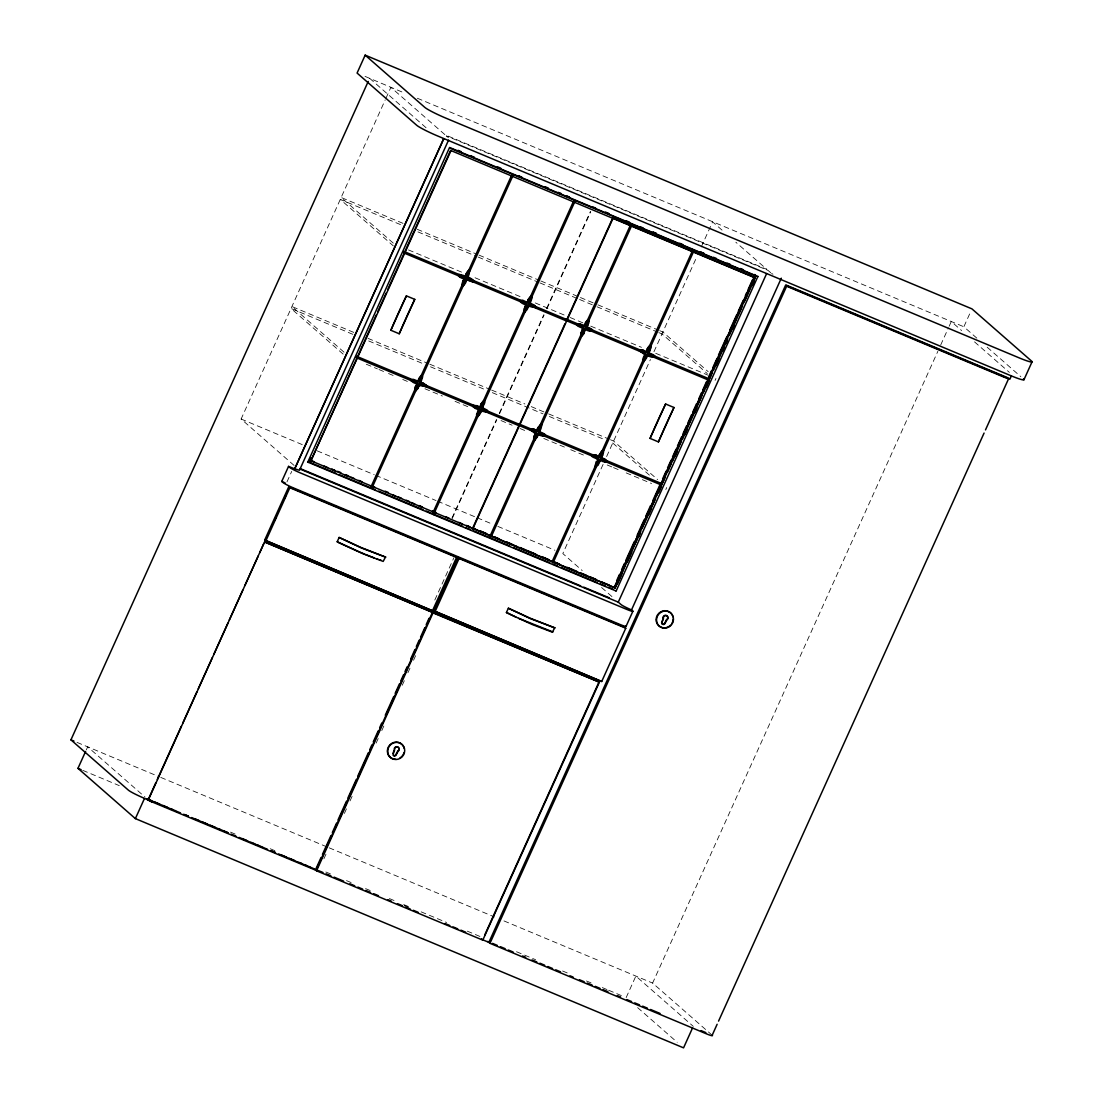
<?xml version="1.0" encoding="UTF-8"?>
<svg xmlns="http://www.w3.org/2000/svg" width="1103" height="1103" viewBox="0 0 1103 1103"><rect width="100%" height="100%" fill="white"/><g stroke="black" fill="none" stroke-linecap="round" stroke-linejoin="round"><path stroke-width="0.75" stroke-dasharray="5 3.75" d="M86.296 749.916L87.675 746.841L145.086 797.124M294.087 465.438L241.116 419.043L385.223 99.89M385.926 98.319L390.889 87.344L445.143 134.856L766.861 269.394L735.853 242.233M286.959 481.928L291.716 471.395M451.927 518.189L496.433 419.609M499.259 413.349L543.765 314.769M546.592 308.509L590.395 211.5M452.244 518.465L496.764 419.898M499.576 413.639L544.096 315.058M546.923 308.799L590.725 211.79M434.803 600.032L453.912 557.704M323.91 858.768L326.033 854.08M344.384 813.435L346.494 808.747M350.023 800.93L352.147 796.242M376.137 743.091L378.26 738.403M381.79 730.586L383.899 725.898M402.25 685.266L404.374 680.565M407.903 672.761L410.026 668.06M413.542 660.256L415.666 655.554M603.093 464.391L562.82 553.568L582.205 570.541M606.622 456.559L650.425 359.55M653.955 351.733L697.055 256.282M701.301 246.893L712.593 221.868L724.23 232.044M665.826 489.484L666.695 487.554M715.075 380.425L715.944 378.481M626.159 997.581L635.866 976.072L693.263 1026.355M712.18 1035.248L652.604 983.076L937.853 351.319M940.68 345.046L948.47 327.798M949.173 326.226L951.296 321.524L961.623 330.569M976.803 338.125L963.857 326.778L970.585 311.859M365.024 76.383L405.146 93.3M417.32 98.236L963.857 326.778M402.967 223.33L341.158 197.478L394.226 243.956M417.224 229.286L477.447 254.476M479.033 255.138L539.257 280.314M540.842 280.975L578.868 296.886M580.454 297.548L596.309 304.166M597.895 304.828L658.119 330.018M659.704 330.679L662.875 332.003L708.181 371.683M400.499 224.598L340.276 199.409L393.357 245.9M417.94 231.892L476.579 256.406M478.164 257.068L538.374 282.244M539.96 282.919L578 298.816M579.585 299.478L595.427 306.11M597.013 306.772L657.236 331.948M658.822 332.61L661.993 333.933L707.299 373.614M408.496 249.926L463.963 273.117M475.048 277.749L522.601 297.631M535.272 302.939L568.555 316.851M570.141 317.512L582.825 322.821M590.739 326.13L641.463 347.335M655.72 353.305L708.016 375.172M353.718 332.389L291.909 306.537L344.977 353.029M367.975 338.359L428.198 363.535M429.784 364.197L490.008 389.373M491.593 390.048L524.876 403.96M531.219 406.607L547.06 413.239M548.646 413.901L608.87 439.077M610.455 439.739L613.626 441.076L657.636 479.612M352.85 334.319L291.04 308.482L344.108 354.959M368.692 340.951L424.159 364.142M430.501 366.789L485.968 389.993M492.31 392.64L543.021 413.846M549.363 416.493L603.244 439.035M366.293 364.238L377.391 368.871M378.977 369.533L386.905 372.855M388.49 373.517L396.404 376.826M402.747 379.473L407.503 381.473M424.931 388.752L442.372 396.046M455.043 401.34L469.313 407.31M501.01 420.56L512.095 425.206M520.023 428.515L526.365 431.163M543.793 438.456L564.391 447.073M570.734 449.721L585.004 455.691M607.188 464.97L611.944 466.955M613.53 467.617L618.287 469.602M626.201 472.911L651.556 483.514M241.116 419.043L302.925 444.895M317.181 450.851L374.234 474.717M375.82 475.379L436.043 500.555M437.629 501.217L475.669 517.128M477.241 517.79L491.511 523.76M497.853 526.407L554.906 550.259M77.031 742.388L159.177 776.746M160.762 777.408L327.605 847.173M329.19 847.835L494.447 916.938M503.974 920.922L652.604 983.076M82.739 770.349L119.276 785.626M230.513 832.131L235.27 834.13M270.235 848.745L274.992 850.744M325.84 872.004L330.61 873.99M346.494 880.635L354.449 883.958M365.562 888.604L370.332 890.604M389.4 898.573L397.342 901.896M403.698 904.557L410.054 907.217M421.181 911.864L446.605 922.494M467.258 931.139L483.155 937.784M516.521 951.737L535.589 959.707M562.599 970.998L568.955 973.659M586.438 980.967L591.194 982.952M602.321 987.612L607.091 989.598M608.677 990.273L621.389 995.582M404.084 905.425L408.855 907.411M987.171 347.197L1020.84 376.688M974.528 341.875L1009.369 372.387M770.763 272.799L768.06 270.428L446.343 135.903L449.045 138.275M369.643 78.299L427.04 128.582M612.744 443.006L651.583 477.02M601.59 587.513L614.509 598.832M637.631 1007.632L677.187 1042.266M772.969 274.22A9.472 0.869 24.3 0 1 771.604 273.42"/><path stroke-width="1.5" d="M414.797 388.546L414.714 391.551L416.231 390.462M477.227 417.168L476.579 415.018L478.344 409.516M484.603 402.14L484.451 403.395L484.438 400.306L482.962 401.437M523.911 311.473L524.559 312.328M531.894 297.258L531.88 297.934M541.435 426.985C543.172 418.313 535.189 432.707 537.795 428.198M580.881 334.402L580.964 335.67M580.923 335.078L581.033 333.147M588.864 321.511L588.285 319.415M595.523 465.811L595.523 464.515M644.772 354.628L643.752 356.655A12.009 11.43 -48.8 0 0 643.104 358.42C641.463 361.426 644.828 361.936 642.952 362.101M650.701 348.038L650.811 346.121M650.853 346.783C650.742 342.413 646.082 349.789 646.22 351.843M536.899 430.763L537.106 429.77M585.693 322.2L583.859 325.633M580.909 335.629L581.047 336.25C584.797 335.712 584.025 327.453 587.32 330.431M595.496 466.362L597.55 465.383L600.528 460.392M646.22 351.885L643.876 350.533A12.009 11.43 -48.8 0 0 642.111 350.023L641.491 349.913M523.911 310.867L525.538 305.572L524.146 308.923M533.7 437.988L534.238 440.759M588.864 320.835L588.63 322.765A12.009 11.43 -48.8 0 1 588.037 324.572L587.789 325.137M595.523 465.19L595.758 463.26A12.009 11.43 -48.8 0 1 596.351 461.454M603.465 452.244L603.438 450.355M476.868 413.804L476.579 415.018M533.645 438.663L533.824 437.353A12.009 11.43 -48.8 0 1 534.417 435.547L535.217 434.003M580.991 333.823L581.171 332.527M603.41 452.202L603.231 453.498A12.009 11.43 -48.8 0 1 602.638 455.305M418.051 381.307L418.575 379.225M418.906 386.229L419.223 384.699L420.533 385.567M465.411 275.957L459.399 274.426M480.191 406.235L479.97 407.2L480.77 404.567A12.009 11.43 -48.8 0 1 481.735 402.926L482.121 402.402M481.129 411.102L488.932 412.425L486.906 410.151M528.337 306.772L528.489 305.752M528.461 306.276L536.265 307.599L535.162 306.124M538.14 434.706C537.368 436.871 538.305 432.817 539.974 435.271M484.396 403.353L482.314 408.22M531.66 299.189L531.729 298.513M650.646 347.996L650.563 348.672A12.009 11.43 -48.8 0 1 649.97 350.478L649.171 352.022M465.466 275.998L466.169 273.834A12.009 11.43 -48.8 0 1 467.134 272.193L469.892 269.615L468.196 277.542M466.404 280.865L466.555 279.831L472.539 281.899M481.073 411.061L480.618 412.674M527.399 301.905L528.103 299.74A12.009 11.43 -48.8 0 1 529.068 298.086L530.819 296.211M414.935 387.911L415.045 387.25M419.016 385.664L418.437 387.318A12.009 11.43 -48.8 0 1 417.472 388.973L416.176 390.421M465.59 275.502L466.224 273.889A12.009 11.43 -48.8 0 1 467.189 272.234L467.989 271.214M527.524 301.395L528.158 299.782M603.493 450.396L601.438 451.375L598.46 456.366M599.784 461.619L600.073 460.599M463.66 279.721C463.522 278.852 459.799 288.945 463.563 285.622M531.425 299.768L530.129 303.435M395.412 747.048A2.413 2.303 -48.8 0 1 397.204 746.745L397.769 746.965A2.413 2.303 -48.8 0 1 397.728 751.06L395.798 754.686A1.613 1.53 -48.8 0 1 394.061 755.583M394.005 755.748A1.613 1.53 -48.8 0 1 393.316 753.652L394.598 750.026A2.413 2.303 -48.8 0 1 397.521 747.021L398.086 747.241A2.413 2.303 -48.8 0 1 398.031 751.336L396.115 754.962A1.613 1.53 -48.8 0 1 394.391 755.872L393.674 755.458A1.613 1.53 -48.8 0 1 393.344 755.238M666.543 619.693L664.613 623.319A1.613 1.53 -48.8 0 1 662.875 624.215L662.489 624.091A1.613 1.53 -48.8 0 1 661.814 621.995L662.145 622.285A1.613 1.53 -48.8 0 0 662.82 624.367L663.206 624.491A1.613 1.53 -48.8 0 0 664.93 623.595L666.86 619.969A2.413 2.303 -48.8 0 0 666.901 615.874L666.336 615.653A2.413 2.303 -48.8 0 0 663.427 618.659L662.31 620.934M415.307 386.684L416.948 383.72L415.914 383.513M462.64 281.858L463.108 280.713M464.804 284.133A12.009 11.43 -48.8 0 0 465.769 282.492L466.183 281.348M480.784 412.081L480.37 413.225A12.009 11.43 -48.8 0 1 479.405 414.866M528.116 307.241L527.703 308.385A12.009 11.43 -48.8 0 1 526.738 310.04L524.049 312.659M537.795 435.671L537.382 436.816M599.26 455.194L599.729 454.091M539.905 430.956L540.649 429.37A12.009 11.43 -48.8 0 0 541.242 427.564M602.583 455.263L601.176 457.635L602.073 456.339M649.915 350.423C646.261 354.49 654.52 353.057 655.21 357.041L652.742 357.193M365.162 55.15L424.738 107.322A18.958 1.751 24.3 0 0 445.805 118.118L1019.103 357.841A18.958 1.751 24.3 0 0 1031.512 361.039L971.936 308.868L365.162 55.15L357.082 73.06L416.658 125.232A18.958 1.751 24.3 0 0 437.726 136.014L1011.024 375.751A18.958 1.751 24.3 0 0 1023.432 378.949M148.891 800.406L144.148 798.214A14.215 1.31 24.3 0 1 128.348 790.12L70.937 739.851L368.223 81.443M692.574 1027.886L683.557 1047.85L135.379 818.619L77.968 768.35L85.593 751.46M625.815 625.911A9.472 0.869 24.3 0 1 619.61 624.312L293.591 487.981A9.472 0.869 24.3 0 1 283.057 482.576L281.748 481.432L288.545 466.39L294.694 468.872L443.764 138.73M135.379 818.619L144.383 798.655M294.694 468.872L443.696 138.633M264.679 540.084L288.752 486.781L455.47 556.491L456.545 557.442L432.473 610.745L264.679 540.084L432.473 610.745M148.836 798.227L155.895 782.592M157.302 779.463L181.292 726.325M182.712 723.196L196.83 691.926M198.237 688.81L212.355 657.54M213.761 654.41L227.88 623.154M229.286 620.024L242.701 590.326M244.825 585.638L258.226 555.94M259.646 552.81L263.879 543.434M148.326 799.965L264.582 541.863M274.716 520.051L276.136 516.921M284.629 498.101L286.049 494.971M265.768 541.035L289.827 487.733L288.752 486.781M294.625 468.789L299.478 470.264L448.549 140.122M307.778 462.185L449.569 147.485L758.106 276.591M308.84 462.474L310.963 457.773M310.839 460.902L376.302 314.92M377.722 311.777L386.215 292.984M387.622 289.855L450.589 150.408L755.045 277.873M310.867 460.971L450.948 150.697M390.862 330.266L406.4 295.866L414.769 299.368L399.231 333.768L390.862 330.266A215.306 62.319 -67.3 0 1 406.4 295.866M385.595 556.877L383.168 561.413L362.859 553.692L338.042 542.331L337.201 541.752L339.145 537.451L360.791 547.391L385.692 557.153L361.315 547.929L339.145 537.451M371.077 486.644L417.692 383.361L356.172 357.634M512.357 173.681L465.618 277.253L404.098 251.512M372.318 487.168L418.919 383.872L479.64 409.268L433.01 512.537M512.881 175.777L466.859 277.763L527.551 303.146L573.588 201.146M433.534 514.618L480.853 409.778L519.334 425.868M481.459 408.496L528.199 304.938L566.68 321.042M574.815 201.67L528.792 303.656L567.259 319.746M316.12 868.419L321.056 857.486M322.462 854.356L330.941 835.591M332.348 832.475L336.58 823.086M338.001 819.97L346.466 801.205M347.872 798.076L356.352 779.325M357.758 776.195L368.347 752.756M369.753 749.626L371.876 744.939M373.283 741.809L378.219 730.862M379.639 727.746L381.748 723.044M385.278 715.24L393.757 696.476M395.164 693.346L399.396 683.97M400.816 680.841L403.629 674.595M405.049 671.465L407.159 666.777M410.688 658.96L414.921 649.584M416.341 646.455L419.168 640.209M420.574 637.079L424.807 627.704M426.213 624.574L429.039 618.314M432.404 612.537L315.954 870.46L315.417 869.991M432.886 611.751L434.72 613.351L264.803 542.056L599.384 682.164L482.797 940.128L316.547 870.805L433.01 612.882L431.866 612.068M433.906 610.841L457.979 557.539L624.684 627.249L625.773 628.2L601.7 681.502L433.906 610.841L601.7 681.502M434.996 611.793L459.055 558.49L457.979 557.539M472.374 528.847L564.915 323.868M566.335 320.739L612.262 219.028M472.691 529.123L613.282 217.746M490.022 536.141L536.637 432.845L519.706 425.772M630.599 224.75L584.562 326.736L566.087 319.001M393.013 753.377L394.281 749.75M491.262 536.651L537.878 433.369L598.584 458.765L551.955 562.034M631.84 225.26L585.803 327.26L646.496 352.629L692.532 250.643M554.823 627.635L552.396 632.184L532.087 624.463L507.256 613.089L506.429 612.523L508.373 608.222L530.019 618.149L554.906 627.91L530.543 618.686L508.373 608.222M553.196 562.544L599.811 459.262L661.331 485.003M693.773 251.153L647.737 353.153L709.257 378.88M650.067 438.401L665.605 404.001L673.974 407.503A215.306 62.319 -67.3 0 0 658.436 441.903L650.067 438.401A215.306 62.319 -67.3 0 1 665.605 404.001M658.436 441.903L673.974 407.503M616.618 580.771L619.459 574.498M621.568 569.81L624.408 563.536M625.815 560.407L634.308 541.601M637.134 535.341L644.207 519.665M645.627 516.535L650.577 505.574M652.7 500.872L659.773 485.196M662.6 478.936L666.143 471.105M667.549 467.962L671.093 460.13M672.513 457L676.042 449.169M677.463 446.039L681.709 436.636M683.115 433.507L686.659 425.661M688.065 422.532L691.609 414.7M693.015 411.571L696.558 403.726M698.682 399.038L701.508 392.765M702.928 389.635L706.458 381.803M708.581 377.102L711.407 370.829M712.828 367.699L717.074 358.296M718.48 355.166L726.974 336.36M729.8 330.1L736.873 314.424M738.293 311.294L743.243 300.333M745.366 295.632L746.786 292.502M748.192 289.358L752.439 279.969M754.176 277.115L614.33 587.513L754.397 277.308L613.199 218.16M614.978 588.078L754.728 277.584M615.598 586.258L617.004 583.115M621.044 574.18L624.091 567.438M625.291 564.791L627.414 560.09M631.881 550.19L634.004 545.475M635.176 542.883L639.423 533.494M641.794 528.227L643.918 523.525M646.482 517.845L647.902 514.715M651.708 506.277L654.961 499.066M656.368 495.936L657.788 492.807M661.621 484.314L664.847 477.158M671.534 462.364L674.746 455.249M681.806 439.614L685.694 430.997M692.781 415.321L694.187 412.177M698.061 403.615L701.274 396.501M702.694 393.357L704.1 390.228M707.947 381.721L711.187 374.537M717.129 361.37L721.1 352.588M728.89 335.34L731.013 330.638M733.385 325.385L735.508 320.683M738.1 314.948L740.926 308.675M743.27 303.477L747.517 294.087M615.102 588.009L625.015 566.06M626.435 562.916L640.595 531.563M642.015 528.42L655.458 498.625M658.298 492.352L665.371 476.661M667.508 471.96L671.038 464.129M672.458 460.985L680.951 442.165M682.371 439.035L702.197 395.122M703.617 391.979L712.111 373.159M713.531 370.029L727.69 338.662M729.111 335.533L742.553 305.724M744.677 301.022L755.307 277.501M617.556 583.597L621.802 574.18M627.469 561.634L631.716 552.231M638.789 536.541L640.209 533.411M648.702 514.591L651.542 508.318M658.615 492.641L661.455 486.368M674.912 456.559L677.035 451.858M684.825 434.61L686.948 429.908M694.738 412.66L696.862 407.945M706.058 387.567L708.898 381.293M715.971 365.603L718.811 359.33M722.355 351.499L724.478 346.783M725.884 343.653L727.304 340.51M732.268 329.535L734.391 324.833M752.094 285.622L754.218 280.92M616.108 591.111L757.899 276.412M288.545 466.39L289.841 467.534A9.472 0.869 24.3 0 0 300.388 472.925L626.407 609.256A9.472 0.869 24.3 0 0 632.612 610.855L631.523 609.904A9.472 0.869 24.3 0 1 620.989 604.513L618.287 602.141L766.64 273.558M484.713 935.054L599.053 681.819M631.523 609.904L781.296 278.204M626.09 626.283L632.888 611.227M717.129 1024.273L712.18 1035.248A9.472 0.869 24.3 0 1 705.975 1033.649L489.966 943.313L786.632 286.242L1002.655 376.578A9.472 0.869 24.3 0 0 1008.818 378.66M662.145 622.285L663.096 618.369A2.413 2.303 -48.8 0 1 663.11 617.142M718.549 1021.13L984.069 433.065M985.489 429.922L1008.845 378.177M1011.286 376.137L1009.934 379.129L785.557 285.305L488.877 942.362L482.604 939.742M1023.97 379.694L1032.063 361.784M418.63 379.28L418.837 378.674A12.009 11.43 -48.8 0 1 419.802 377.019L422.035 374.772M646.648 357.868L647.433 355.249L648.288 355.828M582.853 328.735L581.819 330.762A12.009 11.43 -48.8 0 0 581.226 332.568M587.527 325.647L587.982 324.53A12.009 11.43 -48.8 0 0 588.575 322.724M534.721 435.051L535.506 433.576M538.085 427.647L538.76 426.544M537.037 437.326L534.665 440.331M647.351 348.7L648.026 347.61M643.931 361.398L646.303 358.378M582.329 329.687C583.928 327.095 577.076 327.508 576.511 324.144L578.992 323.992M587.472 325.606L586.948 326.557M598.708 463.825L597.55 465.383M525.593 305.614L526.214 304.786L525.18 304.58M482.631 407.82L483.211 406.91M545.309 436.071L545.944 436.002C545.351 432.776 539.174 432.79 539.85 430.915M597.206 459.951C598.033 457.952 591.498 458.076 591.111 454.891L591.746 454.794M477.654 416.741L479.35 414.825M586.093 321.718L587.802 319.787M583.363 334.154L584.107 333.092M586.893 326.502C587.306 327.191 595.124 329.838 592.049 331.3M644.828 354.683L638.444 350.051M464.363 284.615L462.571 286.394M483.017 401.478L481.79 402.967A12.009 11.43 -48.8 0 0 480.811 404.622M601.493 451.417L602.39 450.52M468.375 270.704L469.864 269.601M530.764 296.169L531.246 295.783M421.98 374.73L422.614 376.868L420.863 382.383M599.384 682.164L433.01 612.882M519.582 300.595L523.194 300.512L527.234 302.319M426.944 386.491L425.896 385.071M529.826 428.888L532.28 428.902M606.691 462.088L607.877 461.895L604.789 461.964M458.834 274.482L457.952 275.185M473.104 281.844L473.987 281.141M426.42 386.657L420.988 385.76M543.476 436.126L545.365 436.112M591.704 454.739L592.959 454.698M639.63 349.844L642.167 350.065A12.009 11.43 -48.8 0 1 643.931 350.575M535.837 433.231L534.845 433.024M417.665 381.018L413.308 379.349L410.619 380.025M521.995 300.388L523.249 300.567M578.937 323.951L580.233 324.172M649.198 356.283L649.791 356.559A12.009 11.43 -48.8 0 0 651.501 357.014L652.797 357.234M539.918 435.23L540.511 435.492A12.009 11.43 -48.8 0 0 542.235 435.961L543.531 436.181M593.538 454.684L594.834 454.905A12.009 11.43 -48.8 0 1 596.599 455.415M464.253 278.894L461.674 278.121A12.009 11.43 -48.8 0 1 460.075 277.225L459.579 276.867M590.243 331.272L589.567 331.121A12.009 11.43 -48.8 0 1 587.802 330.61M532.225 428.86L532.901 429.012A12.009 11.43 -48.8 0 1 534.61 429.467L535.203 429.743M604.83 462.005L604.168 461.854A12.009 11.43 -48.8 0 1 602.39 461.344M468.141 277.501L469.726 277.984M530.074 303.394L531.136 303.683M420.808 382.327L422.932 383.044M483.279 408.386L482.342 408.193M478.399 409.571L476.275 408.855A12.009 11.43 -48.8 0 1 474.676 407.958M607.877 461.881L604.816 458.917L601.273 457.676M379.735 559.91L380.838 559.938M483.224 408.331L484.327 408.717M477.103 405.711L472.194 405.366L473.311 406.828M531.081 303.642L532.197 304.111A12.009 11.43 -48.8 0 1 533.797 304.993M483.734 408.482L484.865 408.937A12.009 11.43 -48.8 0 1 486.395 409.792L486.961 410.192M534.376 432.914L529.178 428.984M376.481 558.794L378.357 559.469M374.179 557.925L365.424 554.437M337.201 541.752L358.847 551.679M506.429 612.523L508.993 613.53M477.627 405.863L479.902 407.145M597.137 455.636L596.544 455.374A12.009 11.43 -48.8 0 0 594.779 454.863M364.335 553.982L359.95 552.148M786.053 285.015L1007.273 377.516M458.062 150.339L461.233 151.662M497.674 166.898L500.831 168.221M545.185 186.765L548.356 188.089M471.064 155.923L474.235 157.246M518.589 175.791L521.76 177.114M558.187 192.349L561.358 193.673M566.115 195.672L569.272 196.996M592.518 206.812L595.689 208.136M605.712 212.231L608.884 213.555M626.297 220.834L629.468 222.158M640.03 226.68L643.201 228.004M653.238 232.099L656.395 233.422M679.641 243.239L682.798 244.563M700.226 251.842L703.921 253.29M713.42 257.261L716.592 258.598M727.153 263.107L730.324 264.43M740.361 268.525L743.519 269.849M471.105 156.295L474.276 157.619M518.631 176.163L521.802 177.486M558.228 192.722L561.399 194.045M566.156 196.031L569.313 197.354M605.519 212.396L608.911 213.913M653.031 232.264L656.202 233.588M700.557 252.132L703.714 253.456M740.154 268.691L743.312 270.014M450.52 148.34L756.341 276.219M567.052 320.932L583.983 328.032L537.23 431.576L518.755 423.842M708.678 380.163L647.144 354.421L600.404 457.993L661.924 483.707M403.505 252.794L465.039 278.535L418.285 382.079L356.752 356.352M481.446 408.482L519.927 424.586M337.628 471.312L340.799 472.635M345.542 474.621L348.713 475.944M385.154 491.18L388.311 492.503M432.666 511.047L435.837 512.371M472.277 527.606L475.434 528.93M480.191 530.929L486.533 533.576M494.447 536.885L499.204 538.871M507.118 542.18L511.875 544.165M519.789 547.488L535.631 554.106M541.973 556.753L548.301 559.4M554.644 562.061L559.386 564.047M567.314 567.356L576.814 571.326M581.571 573.312L586.327 575.297M589.485 576.621L595.827 579.282M311.239 460.516L314.41 461.854M331.838 469.133L334.995 470.457M350.837 477.089L354.008 478.412M358.765 480.398L361.922 481.721M398.362 496.957L401.533 498.28M406.276 500.266L409.447 501.589M418.961 505.56L422.118 506.884M445.888 516.824L449.045 518.148M466.472 525.442L469.644 526.765M480.729 531.398L485.485 533.383M493.399 536.692L499.742 539.339M506.07 542L517.169 546.633M520.34 547.957L525.083 549.942M528.254 551.266L536.168 554.575M540.925 556.574L548.853 559.883M553.596 561.868L559.938 564.515M567.852 567.824L572.609 569.81M580.523 573.133L596.365 579.751M601.121 581.736L609.035 585.045M324.241 466.1L327.619 467.617M332.155 469.423L335.546 470.926M345.046 474.91L348.217 476.234M371.752 485.982L375.144 487.498M392.571 494.778L395.729 496.102M411.364 502.541L414.742 504.057M419.278 505.85L422.67 507.366M432.169 511.337L435.34 512.661M458.876 522.408L462.267 523.925M466.803 525.717L469.975 527.041M473.132 528.365L614.33 587.513M310.522 460.613L614.661 587.802M310.494 462.653L335.85 473.256M339.007 474.58L375.461 489.815M378.632 491.138L422.987 509.696M426.158 511.02L462.612 526.255M465.769 527.579L470.526 529.578M473.697 530.901L510.137 546.137M513.309 547.46L549.749 562.695M552.92 564.019L557.677 566.018M560.848 567.342L597.288 582.577M600.459 583.901L605.216 585.886M608.387 587.21L613.13 589.209M307.572 461.992L615.888 590.918M300.126 468.554L580.647 585.858M583.804 587.182L609.173 597.785M299.74 468.94L618.287 602.141M289.827 487.733L456.545 557.442M459.055 558.49L625.773 628.2M266.664 542.249L271.421 544.234M274.578 545.558L304.662 558.132M307.82 559.455L318.905 564.088M322.076 565.412L331.576 569.382M334.733 570.706L366.403 583.956M369.574 585.279L379.06 589.25M382.231 590.574L391.73 594.545M394.902 595.868L426.558 609.104M433.093 611.931L439.435 614.592M442.606 615.915L597.978 680.882M70.937 739.851L73.984 741.119M77.968 768.35L81.153 769.673M151.787 800.819L147.044 798.834L148.547 800.158M154.958 802.143L159.714 804.128M162.872 805.466L167.628 807.451M170.786 808.775L175.542 810.76M185.042 814.731L188.199 816.055M194.542 818.702L199.285 820.687M202.456 822.011L207.199 823.996M210.37 825.32L215.113 827.305M218.284 828.629L227.783 832.6M242.026 838.556L246.782 840.541M249.94 841.865L254.696 843.85M257.868 845.174L262.611 847.159M272.11 851.13L275.281 852.454M281.61 855.115L286.353 857.1M289.524 858.424L294.267 860.409M297.438 861.733L302.194 863.718M305.352 865.042L310.108 867.027M147.25 799.013L172.578 809.616M175.749 810.939L180.492 812.925M183.663 814.248L188.406 816.234M191.577 817.557L220.076 829.47M223.233 830.793L227.99 832.779M231.161 834.102L235.904 836.088M239.075 837.411L248.575 841.382M253.318 843.368L259.646 846.015M262.817 847.338L267.56 849.324M270.731 850.661L275.488 852.647M278.645 853.97L296.059 861.25M300.816 863.235L307.144 865.883M310.315 867.206L315.058 869.192M318.229 870.515L322.986 872.501M326.157 873.824L330.914 875.823M334.085 877.147L343.598 881.118M349.941 883.779L354.697 885.764M357.855 887.088L362.611 889.073M365.782 890.397L370.539 892.396M373.71 893.72L378.467 895.705M387.98 899.69L391.151 901.013M397.494 903.66L402.25 905.646M405.421 906.969L410.178 908.969M413.349 910.292L418.106 912.278M445.06 923.542L449.817 925.541M452.975 926.865L457.731 928.85M460.902 930.174L465.659 932.159M492.531 943.396L497.274 945.381M500.431 946.705L505.174 948.69M508.331 950.014L513.074 951.986M522.56 955.956L525.717 957.28M532.032 959.927L536.775 961.899M539.932 963.222L544.675 965.208M547.833 966.531L552.575 968.517M555.747 969.827L560.476 971.812M569.961 975.783L573.119 977.106M579.447 979.74L584.176 981.725M587.347 983.049L592.077 985.034M595.248 986.344L599.991 988.329M603.148 989.653L607.891 991.638M617.363 995.595L620.52 996.919M626.849 999.566L631.592 1001.552M634.749 1002.875L639.492 1004.847M642.649 1006.17L647.392 1008.156M650.549 1009.479L660.035 1013.436M701.108 1030.616L705.851 1032.601M152.559 802.129L318.271 871.273L316.644 869.853M524.201 304.29L523.608 304.014A12.009 11.43 -48.8 0 1 522.009 303.118L521.03 302.36M414.935 383.224L414.342 382.962A12.009 11.43 -48.8 0 1 412.743 382.065L410.923 380.438M285.153 482.949L281.748 481.432M151.662 801.743L152.765 802.322M552.879 631.936L518.644 618.328M151.869 801.922L149.222 800.544M515.942 617.101L509.627 613.971M649.24 356.338L648.233 355.786M583.046 325.151L581.943 324.64A12.009 11.43 -48.8 0 0 580.178 324.117M535.148 429.687L536.94 430.804M150.973 801.509L148.684 800.226M601.411 460.93L600.473 460.337M533.742 304.952L535.217 306.179M472.36 279.459L471.808 279.059A12.009 11.43 -48.8 0 0 470.209 278.163M459.634 276.908L458.655 276.053M474.235 407.641L473.256 406.786M754.617 274.495L755.803 275.529M595.592 466.941L595.468 465.756M476.565 416.314L476.703 417.486M487.788 941.424L489.966 943.313M481.515 938.791L482.921 940.087M521.085 302.415L520.189 301.505M472.787 279.804L474.042 281.182M425.951 385.112L424.462 383.885A12.009 11.43 -48.8 0 0 422.876 382.989M411.819 381.348L410.261 379.487M458.71 276.095L457.897 275.143M531.77 295.466L531.949 296.693M394.309 748.523A2.413 2.303 -48.8 0 1 394.929 747.448M404.139 748.275A8.741 8.328 -48.8 0 0 400.32 743.16L398.28 742.347A8.741 8.328 -48.8 0 0 391.4 758.161L393.426 758.974A8.741 8.328 -48.8 0 0 395.619 759.222M404.015 752.701A8.741 8.328 -48.8 0 1 399.906 757.982M666.529 619.679A2.413 2.303 -48.8 0 0 666.57 615.584L666.005 615.364A2.413 2.303 -48.8 0 0 663.358 616.563M672.954 616.894A8.741 8.328 -48.8 0 0 669.135 611.779L667.108 610.965A8.741 8.328 -48.8 0 0 660.214 626.794L662.255 627.607A8.741 8.328 -48.8 0 0 670.527 625.222M673.188 619.114A8.741 8.328 -48.8 0 1 671.92 623.416M399.231 333.768A215.306 62.319 -67.3 0 1 414.769 299.368M418.382 387.277A12.009 11.43 -48.8 0 1 417.417 388.932M533.88 437.408A12.009 11.43 -48.8 0 1 534.472 435.602M532.901 429.012A12.009 11.43 -48.8 0 1 534.665 429.522M466.266 279.045L419.526 382.603L480.219 407.986L526.958 304.414L466.266 279.045M585.21 328.529L538.471 432.086L599.163 457.469L645.903 353.911L585.21 328.529M669.452 612.068L667.425 611.255A8.741 8.328 -48.8 0 0 660.545 627.069L662.572 627.883A8.741 8.328 -48.8 0 0 669.452 612.068M400.637 743.436L398.61 742.622A8.741 8.328 -48.8 0 0 391.73 758.45L393.757 759.264A8.741 8.328 -48.8 0 0 400.637 743.436"/></g></svg>
